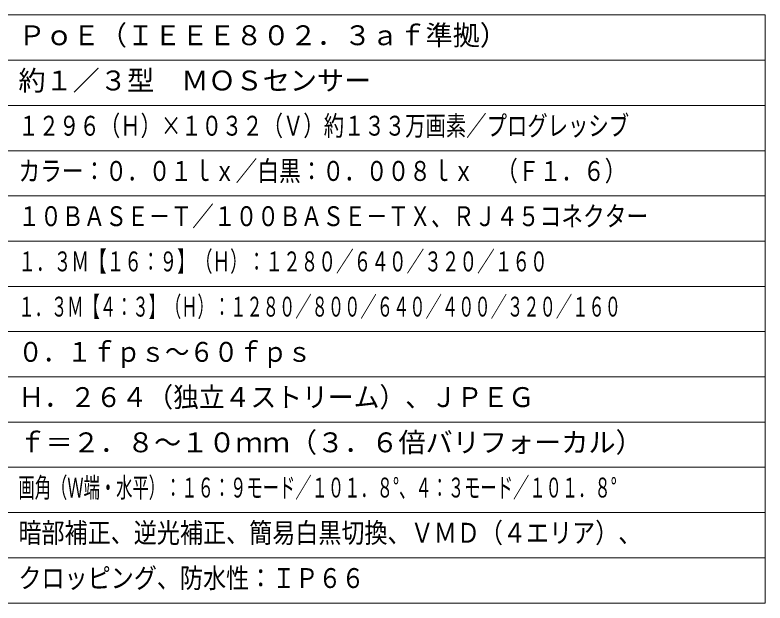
# Model space of a CAD drawing. Units: millimetres, scale not verified. Extents: x -62 to 62, y -56 to 57.
# Drawn here: x -20.4 to 62.5, y -56.5 to 8.5 of the extents above; entities that cross this region are included whole.
import ezdxf
from ezdxf.enums import TextEntityAlignment as Align

# ---------------------------------------------------------------- set-up
doc = ezdxf.new("R2010")
doc.units = ezdxf.units.MM
doc.header["$LTSCALE"] = 0.125
doc.layers.add('0-1_MOJI1', color=7, linetype='Continuous')
doc.layers.add('0-2_WAKU', color=1, linetype='Continuous', lineweight=18)
doc.styles.add('ＭＳ ゴシック', font='')
doc.styles.get('ＭＳ ゴシック').set_extended_font_data('MS Gothic')

msp = doc.modelspace()

# ---------------------------------------------------------------- linework, layer by layer
at = {"layer": '0-2_WAKU', "color": 4}
for p, q in [((-62.5, 8.5), (62.5, 8.5)), ((62.5, -56.5), (62.5, 8.5)), ((-62.5, -56.5), (62.5, -56.5))]:
    msp.add_line(p, q, dxfattribs=at)
at = {"layer": '0-2_WAKU'}
for p, q in [((-62.5, 3.5), (62.5, 3.5)), ((-62.5, -1.5), (62.5, -1.5)), ((-62.5, -6.5), (62.5, -6.5)), ((62.5, -11.5), (-62.5, -11.5)), ((62.5, -16.5), (-62.5, -16.5)), ((62.5, -21.5), (-62.5, -21.5)), ((-62.5, -26.5), (62.5, -26.5)), ((-62.5, -31.5), (62.5, -31.5)), ((-62.5, -36.5), (62.5, -36.5)), ((-62.5, -41.5), (62.5, -41.5)), ((-62.5, -46.5), (62.5, -46.5)), ((-62.5, -51.5), (62.5, -51.5))]:
    msp.add_line(p, q, dxfattribs=at)

# ---------------------------------------------------------------- texts
at = {"layer": '0-1_MOJI1', "style": 'ＭＳ ゴシック'}
for s, p in [('ＰｏＥ（ＩＥＥＥ８０２．３ａｆ準拠）', (-20, 4.5)), ('約１／３型\u3000ＭＯＳセンサー', (-20, -0.5)), ('ｆ＝２．８～１０ｍｍ（３．６倍バリフォーカル）', (-20, -40.5))]:
    msp.add_text(s, height=2.199, dxfattribs=at).set_placement(p, align=Align.BOTTOM_LEFT)
for s, width, p in [('１２９６（Ｈ）×１０３２（Ｖ）約１３３万画素／プログレッシブ', 0.75, (-20, -5.5)), ('カラー：０．０１ｌｘ／白黒：０．００８ｌｘ\u3000（Ｆ１．６）', 0.8, (-20, -10.5)), ('１０ＢＡＳＥ－Ｔ／１００ＢＡＳＥ－ＴＸ、ＲＪ４５コネクター', 0.8, (-20, -15.5)), ('１．３Ｍ【１６：９】（Ｈ）：１２８０／６４０／３２０／１６０', 0.65, (-20, -20.5)), ('１．３Ｍ【４：３】（Ｈ）：１２８０／８００／６４０／４００／３２０／１６０', 0.6, (-20, -25.5)), ('０．１ｆｐｓ～６０ｆｐｓ', 0.9, (-20, -30.5)), ('Ｈ．２６４（独立４ストリーム）、ＪＰＥＧ', 0.95, (-20, -35.5)), ('画角（Ｗ端・水平）：１６：９モード／１０１．８°、４：３モード／１０１．８°', 0.6, (-20, -45.5)), ('暗部補正、逆光補正、簡易白黒切換、ＶＭＤ（４エリア）、', 0.85, (-20, -50.5)), ('クロッピング、防水性：ＩＰ６６', 0.85, (-20, -55.5))]:
    msp.add_text(s, height=2.199, dxfattribs=dict(at, width=width)).set_placement(p, align=Align.BOTTOM_LEFT)

doc.saveas('drawing.dxf')
